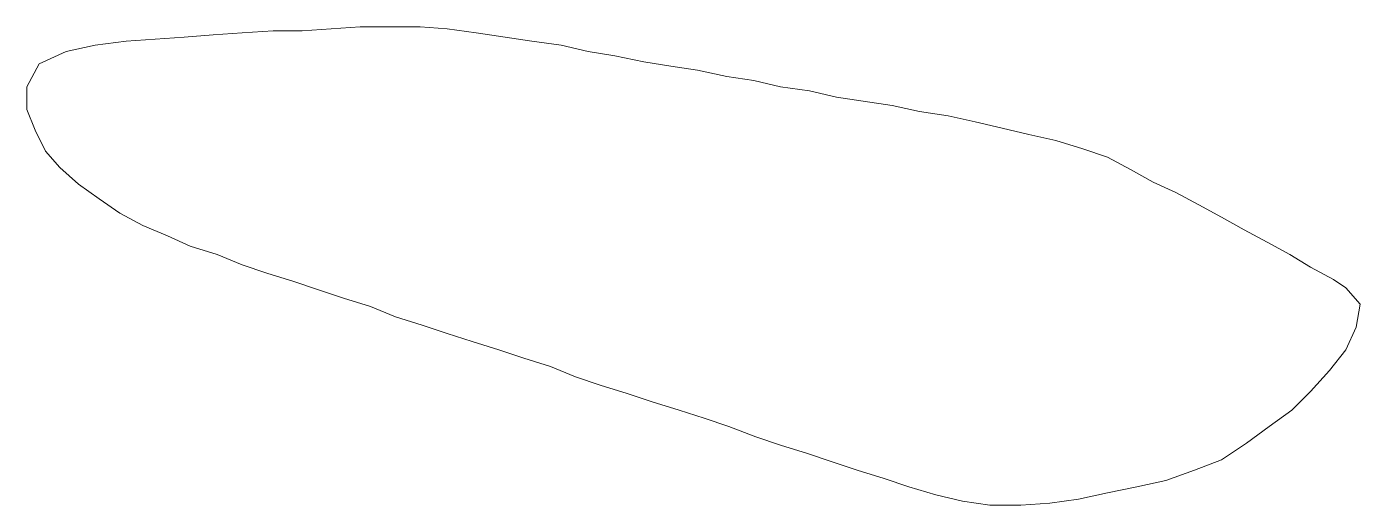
# Model space of a CAD drawing. Header units: millimetres. Extents: x -108 to 108, y -75 to 75.
# Drawn here: x 22.97 to 31.68, y 67 to 70.13 of the extents above; entities that cross this region are included whole.
import ezdxf

# ---------------------------------------------------------------- set-up
doc = ezdxf.new("R2010")
doc.units = ezdxf.units.MM
doc.header["$MEASUREMENT"] = 0
doc.layers.add('Layer 1', color=7, linetype='Continuous')

msp = doc.modelspace()

# ---------------------------------------------------------------- linework, layer by layer
at = {"layer": 'Layer 1', "lineweight": 9}
msp.add_open_spline([(31.5875, 68.4234), (31.5875, 68.4234), (31.6829, 68.3152), (31.6829, 68.3152), (31.6829, 68.3152), (31.6829, 68.3152), (31.6562, 68.1663), (31.6562, 68.1663), (31.6562, 68.1663), (31.6562, 68.1663), (31.5875, 68.0176), (31.5875, 68.0176), (31.5875, 68.0176), (31.5875, 68.0176), (31.4806, 67.8823), (31.4806, 67.8823), (31.4806, 67.8823), (31.4806, 67.8823), (31.3584, 67.747), (31.3584, 67.747), (31.3584, 67.747), (31.3584, 67.747), (31.2363, 67.6253), (31.2363, 67.6253), (31.2363, 67.6253), (31.2363, 67.6253), (31.0874, 67.5172), (31.0874, 67.5172), (31.0874, 67.5172), (31.0874, 67.5172), (30.9386, 67.409), (30.9386, 67.409), (30.9386, 67.409), (30.9386, 67.409), (30.7763, 67.3008), (30.7763, 67.3008), (30.7763, 67.3008), (30.7763, 67.3008), (30.6007, 67.233), (30.6007, 67.233), (30.6007, 67.233), (30.6007, 67.233), (30.4118, 67.1655), (30.4118, 67.1655), (30.4118, 67.1655), (30.4118, 67.1655), (30.2229, 67.1248), (30.2229, 67.1248), (30.2229, 67.1248), (30.2229, 67.1248), (30.032, 67.0844), (30.032, 67.0844), (30.032, 67.0844), (30.032, 67.0844), (29.8431, 67.0437), (29.8431, 67.0437), (29.8431, 67.0437), (29.8431, 67.0437), (29.6541, 67.0166), (29.6541, 67.0166), (29.6541, 67.0166), (29.6541, 67.0166), (29.4652, 67.0033), (29.4652, 67.0033), (29.4652, 67.0033), (29.4652, 67.0033), (29.2629, 67.0033), (29.2629, 67.0033), (29.2629, 67.0033), (29.2629, 67.0033), (29.0854, 67.0302), (29.0854, 67.0302), (29.0854, 67.0302), (29.0854, 67.0302), (28.9098, 67.0708), (28.9098, 67.0708), (28.9098, 67.0708), (28.9098, 67.0708), (28.7342, 67.1248), (28.7342, 67.1248), (28.7342, 67.1248), (28.7342, 67.1248), (28.572, 67.179), (28.572, 67.179), (28.572, 67.179), (28.572, 67.179), (28.3964, 67.233), (28.3964, 67.233), (28.3964, 67.233), (28.3964, 67.233), (28.2342, 67.2872), (28.2342, 67.2872), (28.2342, 67.2872), (28.2342, 67.2872), (28.0719, 67.3413), (28.0719, 67.3413), (28.0719, 67.3413), (28.0719, 67.3413), (27.8963, 67.3955), (27.8963, 67.3955), (27.8963, 67.3955), (27.8963, 67.3955), (27.7341, 67.4495), (27.7341, 67.4495), (27.7341, 67.4495), (27.7341, 67.4495), (27.5585, 67.5172), (27.5585, 67.5172), (27.5585, 67.5172), (27.5585, 67.5172), (27.3963, 67.5712), (27.3963, 67.5712), (27.3963, 67.5712), (27.3963, 67.5712), (27.2341, 67.6253), (27.2341, 67.6253), (27.2341, 67.6253), (27.2341, 67.6253), (27.0566, 67.6795), (27.0566, 67.6795), (27.0566, 67.6795), (27.0566, 67.6795), (26.8944, 67.7335), (26.8944, 67.7335), (26.8944, 67.7335), (26.8944, 67.7335), (26.7188, 67.7877), (26.7188, 67.7877), (26.7188, 67.7877), (26.7188, 67.7877), (26.5566, 67.8417), (26.5566, 67.8417), (26.5566, 67.8417), (26.5566, 67.8417), (26.3943, 67.9094), (26.3943, 67.9094), (26.3943, 67.9094), (26.3943, 67.9094), (26.2187, 67.9634), (26.2187, 67.9634), (26.2187, 67.9634), (26.2187, 67.9634), (26.0565, 68.0176), (26.0565, 68.0176), (26.0565, 68.0176), (26.0565, 68.0176), (25.8809, 68.0717), (25.8809, 68.0717), (25.8809, 68.0717), (25.8809, 68.0717), (25.7187, 68.1257), (25.7187, 68.1257), (25.7187, 68.1257), (25.7187, 68.1257), (25.5565, 68.1799), (25.5565, 68.1799), (25.5565, 68.1799), (25.5565, 68.1799), (25.3809, 68.2339), (25.3809, 68.2339), (25.3809, 68.2339), (25.3809, 68.2339), (25.2187, 68.3016), (25.2187, 68.3016), (25.2187, 68.3016), (25.2187, 68.3016), (25.0412, 68.3556), (25.0412, 68.3556), (25.0412, 68.3556), (25.0412, 68.3556), (24.8789, 68.4099), (24.8789, 68.4099), (24.8789, 68.4099), (24.8789, 68.4099), (24.7167, 68.4639), (24.7167, 68.4639), (24.7167, 68.4639), (24.7167, 68.4639), (24.5411, 68.5181), (24.5411, 68.5181), (24.5411, 68.5181), (24.5411, 68.5181), (24.3789, 68.5721), (24.3789, 68.5721), (24.3789, 68.5721), (24.3789, 68.5721), (24.2167, 68.6396), (24.2167, 68.6396), (24.2167, 68.6396), (24.2167, 68.6396), (24.0411, 68.6938), (24.0411, 68.6938), (24.0411, 68.6938), (24.0411, 68.6938), (23.8922, 68.7614), (23.8922, 68.7614), (23.8922, 68.7614), (23.8922, 68.7614), (23.73, 68.8292), (23.73, 68.8292), (23.73, 68.8292), (23.73, 68.8292), (23.5811, 68.9103), (23.5811, 68.9103), (23.5811, 68.9103), (23.5811, 68.9103), (23.4456, 69.0049), (23.4456, 69.0049), (23.4456, 69.0049), (23.4456, 69.0049), (23.3101, 69.0996), (23.3101, 69.0996), (23.3101, 69.0996), (23.3101, 69.0996), (23.1899, 69.2078), (23.1899, 69.2078), (23.1899, 69.2078), (23.1899, 69.2078), (23.0945, 69.316), (23.0945, 69.316), (23.0945, 69.316), (23.0945, 69.316), (23.0277, 69.4511), (23.0277, 69.4511), (23.0277, 69.4511), (23.0277, 69.4511), (22.9723, 69.5865), (22.9723, 69.5865), (22.9723, 69.5865), (22.9723, 69.5865), (22.9723, 69.7353), (22.9723, 69.7353), (22.9723, 69.7353), (22.9723, 69.7353), (23.0544, 69.884), (23.0544, 69.884), (23.0544, 69.884), (23.0544, 69.884), (23.23, 69.9651), (23.23, 69.9651), (23.23, 69.9651), (23.23, 69.9651), (23.4189, 70.0058), (23.4189, 70.0058), (23.4189, 70.0058), (23.4189, 70.0058), (23.6212, 70.0329), (23.6212, 70.0329), (23.6212, 70.0329), (23.6212, 70.0329), (23.8121, 70.0462), (23.8121, 70.0462), (23.8121, 70.0462), (23.8121, 70.0462), (24.001, 70.0598), (24.001, 70.0598), (24.001, 70.0598), (24.001, 70.0598), (24.19, 70.0733), (24.19, 70.0733), (24.19, 70.0733), (24.19, 70.0733), (24.3789, 70.0869), (24.3789, 70.0869), (24.3789, 70.0869), (24.3789, 70.0869), (24.5831, 70.1004), (24.5831, 70.1004), (24.5831, 70.1004), (24.5831, 70.1004), (24.7721, 70.1004), (24.7721, 70.1004), (24.7721, 70.1004), (24.7721, 70.1004), (24.961, 70.114), (24.961, 70.114), (24.961, 70.114), (24.961, 70.114), (25.15, 70.1275), (25.15, 70.1275), (25.15, 70.1275), (25.15, 70.1275), (25.3389, 70.1275), (25.3389, 70.1275), (25.3389, 70.1275), (25.3389, 70.1275), (25.5431, 70.1275), (25.5431, 70.1275), (25.5431, 70.1275), (25.5431, 70.1275), (25.7187, 70.114), (25.7187, 70.114), (25.7187, 70.114), (25.7187, 70.114), (25.9076, 70.0869), (25.9076, 70.0869), (25.9076, 70.0869), (25.9076, 70.0869), (26.0966, 70.0598), (26.0966, 70.0598), (26.0966, 70.0598), (26.0966, 70.0598), (26.2722, 70.0329), (26.2722, 70.0329), (26.2722, 70.0329), (26.2722, 70.0329), (26.463, 70.0058), (26.463, 70.0058), (26.463, 70.0058), (26.463, 70.0058), (26.6386, 69.9651), (26.6386, 69.9651), (26.6386, 69.9651), (26.6386, 69.9651), (26.8142, 69.9382), (26.8142, 69.9382), (26.8142, 69.9382), (26.8142, 69.9382), (27.0031, 69.8976), (27.0031, 69.8976), (27.0031, 69.8976), (27.0031, 69.8976), (27.1787, 69.8705), (27.1787, 69.8705), (27.1787, 69.8705), (27.1787, 69.8705), (27.3543, 69.8434), (27.3543, 69.8434), (27.3543, 69.8434), (27.3543, 69.8434), (27.5452, 69.8029), (27.5452, 69.8029), (27.5452, 69.8029), (27.5452, 69.8029), (27.7208, 69.7758), (27.7208, 69.7758), (27.7208, 69.7758), (27.7208, 69.7758), (27.8963, 69.7353), (27.8963, 69.7353), (27.8963, 69.7353), (27.8963, 69.7353), (28.0853, 69.7082), (28.0853, 69.7082), (28.0853, 69.7082), (28.0853, 69.7082), (28.2609, 69.6676), (28.2609, 69.6676), (28.2609, 69.6676), (28.2609, 69.6676), (28.4365, 69.6407), (28.4365, 69.6407), (28.4365, 69.6407), (28.4365, 69.6407), (28.6254, 69.6136), (28.6254, 69.6136), (28.6254, 69.6136), (28.6254, 69.6136), (28.8029, 69.5729), (28.8029, 69.5729), (28.8029, 69.5729), (28.8029, 69.5729), (28.9918, 69.5458), (28.9918, 69.5458), (28.9918, 69.5458), (28.9918, 69.5458), (29.1674, 69.5054), (29.1674, 69.5054), (29.1674, 69.5054), (29.1674, 69.5054), (29.343, 69.4647), (29.343, 69.4647), (29.343, 69.4647), (29.343, 69.4647), (29.5186, 69.4242), (29.5186, 69.4242), (29.5186, 69.4242), (29.5186, 69.4242), (29.6942, 69.3836), (29.6942, 69.3836), (29.6942, 69.3836), (29.6942, 69.3836), (29.8698, 69.3296), (29.8698, 69.3296), (29.8698, 69.3296), (29.8698, 69.3296), (30.032, 69.2754), (30.032, 69.2754), (30.032, 69.2754), (30.032, 69.2754), (30.1809, 69.1943), (30.1809, 69.1943), (30.1809, 69.1943), (30.1809, 69.1943), (30.3297, 69.1131), (30.3297, 69.1131), (30.3297, 69.1131), (30.3297, 69.1131), (30.4786, 69.0454), (30.4786, 69.0454), (30.4786, 69.0454), (30.4786, 69.0454), (30.6275, 68.9643), (30.6275, 68.9643), (30.6275, 68.9643), (30.6275, 68.9643), (30.7763, 68.8832), (30.7763, 68.8832), (30.7763, 68.8832), (30.7763, 68.8832), (30.9252, 68.8021), (30.9252, 68.8021), (30.9252, 68.8021), (30.9252, 68.8021), (31.0741, 68.7209), (31.0741, 68.7209), (31.0741, 68.7209), (31.0741, 68.7209), (31.2229, 68.6396), (31.2229, 68.6396), (31.2229, 68.6396), (31.2229, 68.6396), (31.3584, 68.5585), (31.3584, 68.5585), (31.3584, 68.5585), (31.3584, 68.5585), (31.5073, 68.4774), (31.5073, 68.4774), (31.5073, 68.4774), (31.5073, 68.4774), (31.5875, 68.4234), (31.5875, 68.4234), (31.5875, 68.4234), (31.5875, 68.4234), (31.5875, 68.4234), (31.5875, 68.4234)], degree=3, knots=[0, 0, 0, 0, 0.009091, 0.009091, 0.009091, 0.009091, 0.018182, 0.018182, 0.018182, 0.018182, 0.027273, 0.027273, 0.027273, 0.027273, 0.036364, 0.036364, 0.036364, 0.036364, 0.045455, 0.045455, 0.045455, 0.045455, 0.054545, 0.054545, 0.054545, 0.054545, 0.063636, 0.063636, 0.063636, 0.063636, 0.072727, 0.072727, 0.072727, 0.072727, 0.081818, 0.081818, 0.081818, 0.081818, 0.090909, 0.090909, 0.090909, 0.090909, 0.1, 0.1, 0.1, 0.1, 0.109091, 0.109091, 0.109091, 0.109091, 0.118182, 0.118182, 0.118182, 0.118182, 0.127273, 0.127273, 0.127273, 0.127273, 0.136364, 0.136364, 0.136364, 0.136364, 0.145455, 0.145455, 0.145455, 0.145455, 0.154545, 0.154545, 0.154545, 0.154545, 0.163636, 0.163636, 0.163636, 0.163636, 0.172727, 0.172727, 0.172727, 0.172727, 0.181818, 0.181818, 0.181818, 0.181818, 0.190909, 0.190909, 0.190909, 0.190909, 0.2, 0.2, 0.2, 0.2, 0.209091, 0.209091, 0.209091, 0.209091, 0.218182, 0.218182, 0.218182, 0.218182, 0.227273, 0.227273, 0.227273, 0.227273, 0.236364, 0.236364, 0.236364, 0.236364, 0.245455, 0.245455, 0.245455, 0.245455, 0.254545, 0.254545, 0.254545, 0.254545, 0.263636, 0.263636, 0.263636, 0.263636, 0.272727, 0.272727, 0.272727, 0.272727, 0.281818, 0.281818, 0.281818, 0.281818, 0.290909, 0.290909, 0.290909, 0.290909, 0.3, 0.3, 0.3, 0.3, 0.309091, 0.309091, 0.309091, 0.309091, 0.318182, 0.318182, 0.318182, 0.318182, 0.327273, 0.327273, 0.327273, 0.327273, 0.336364, 0.336364, 0.336364, 0.336364, 0.345455, 0.345455, 0.345455, 0.345455, 0.354545, 0.354545, 0.354545, 0.354545, 0.363636, 0.363636, 0.363636, 0.363636, 0.372727, 0.372727, 0.372727, 0.372727, 0.381818, 0.381818, 0.381818, 0.381818, 0.390909, 0.390909, 0.390909, 0.390909, 0.4, 0.4, 0.4, 0.4, 0.409091, 0.409091, 0.409091, 0.409091, 0.418182, 0.418182, 0.418182, 0.418182, 0.427273, 0.427273, 0.427273, 0.427273, 0.436364, 0.436364, 0.436364, 0.436364, 0.445455, 0.445455, 0.445455, 0.445455, 0.454545, 0.454545, 0.454545, 0.454545, 0.463636, 0.463636, 0.463636, 0.463636, 0.472727, 0.472727, 0.472727, 0.472727, 0.481818, 0.481818, 0.481818, 0.481818, 0.490909, 0.490909, 0.490909, 0.490909, 0.5, 0.5, 0.5, 0.5, 0.509091, 0.509091, 0.509091, 0.509091, 0.518182, 0.518182, 0.518182, 0.518182, 0.527273, 0.527273, 0.527273, 0.527273, 0.536364, 0.536364, 0.536364, 0.536364, 0.545455, 0.545455, 0.545455, 0.545455, 0.554545, 0.554545, 0.554545, 0.554545, 0.563636, 0.563636, 0.563636, 0.563636, 0.572727, 0.572727, 0.572727, 0.572727, 0.581818, 0.581818, 0.581818, 0.581818, 0.590909, 0.590909, 0.590909, 0.590909, 0.6, 0.6, 0.6, 0.6, 0.609091, 0.609091, 0.609091, 0.609091, 0.618182, 0.618182, 0.618182, 0.618182, 0.627273, 0.627273, 0.627273, 0.627273, 0.636364, 0.636364, 0.636364, 0.636364, 0.645455, 0.645455, 0.645455, 0.645455, 0.654545, 0.654545, 0.654545, 0.654545, 0.663636, 0.663636, 0.663636, 0.663636, 0.672727, 0.672727, 0.672727, 0.672727, 0.681818, 0.681818, 0.681818, 0.681818, 0.690909, 0.690909, 0.690909, 0.690909, 0.7, 0.7, 0.7, 0.7, 0.709091, 0.709091, 0.709091, 0.709091, 0.718182, 0.718182, 0.718182, 0.718182, 0.727273, 0.727273, 0.727273, 0.727273, 0.736364, 0.736364, 0.736364, 0.736364, 0.745455, 0.745455, 0.745455, 0.745455, 0.754545, 0.754545, 0.754545, 0.754545, 0.763636, 0.763636, 0.763636, 0.763636, 0.772727, 0.772727, 0.772727, 0.772727, 0.781818, 0.781818, 0.781818, 0.781818, 0.790909, 0.790909, 0.790909, 0.790909, 0.8, 0.8, 0.8, 0.8, 0.809091, 0.809091, 0.809091, 0.809091, 0.818182, 0.818182, 0.818182, 0.818182, 0.827273, 0.827273, 0.827273, 0.827273, 0.836364, 0.836364, 0.836364, 0.836364, 0.845455, 0.845455, 0.845455, 0.845455, 0.854545, 0.854545, 0.854545, 0.854545, 0.863636, 0.863636, 0.863636, 0.863636, 0.872727, 0.872727, 0.872727, 0.872727, 0.881818, 0.881818, 0.881818, 0.881818, 0.890909, 0.890909, 0.890909, 0.890909, 0.9, 0.9, 0.9, 0.9, 0.909091, 0.909091, 0.909091, 0.909091, 0.918182, 0.918182, 0.918182, 0.918182, 0.927273, 0.927273, 0.927273, 0.927273, 0.936364, 0.936364, 0.936364, 0.936364, 0.945455, 0.945455, 0.945455, 0.945455, 0.954545, 0.954545, 0.954545, 0.954545, 0.963636, 0.963636, 0.963636, 0.963636, 0.972727, 0.972727, 0.972727, 0.972727, 0.981818, 0.981818, 0.981818, 0.981818, 1, 1, 1, 1], dxfattribs=at)

doc.saveas('drawing.dxf')
